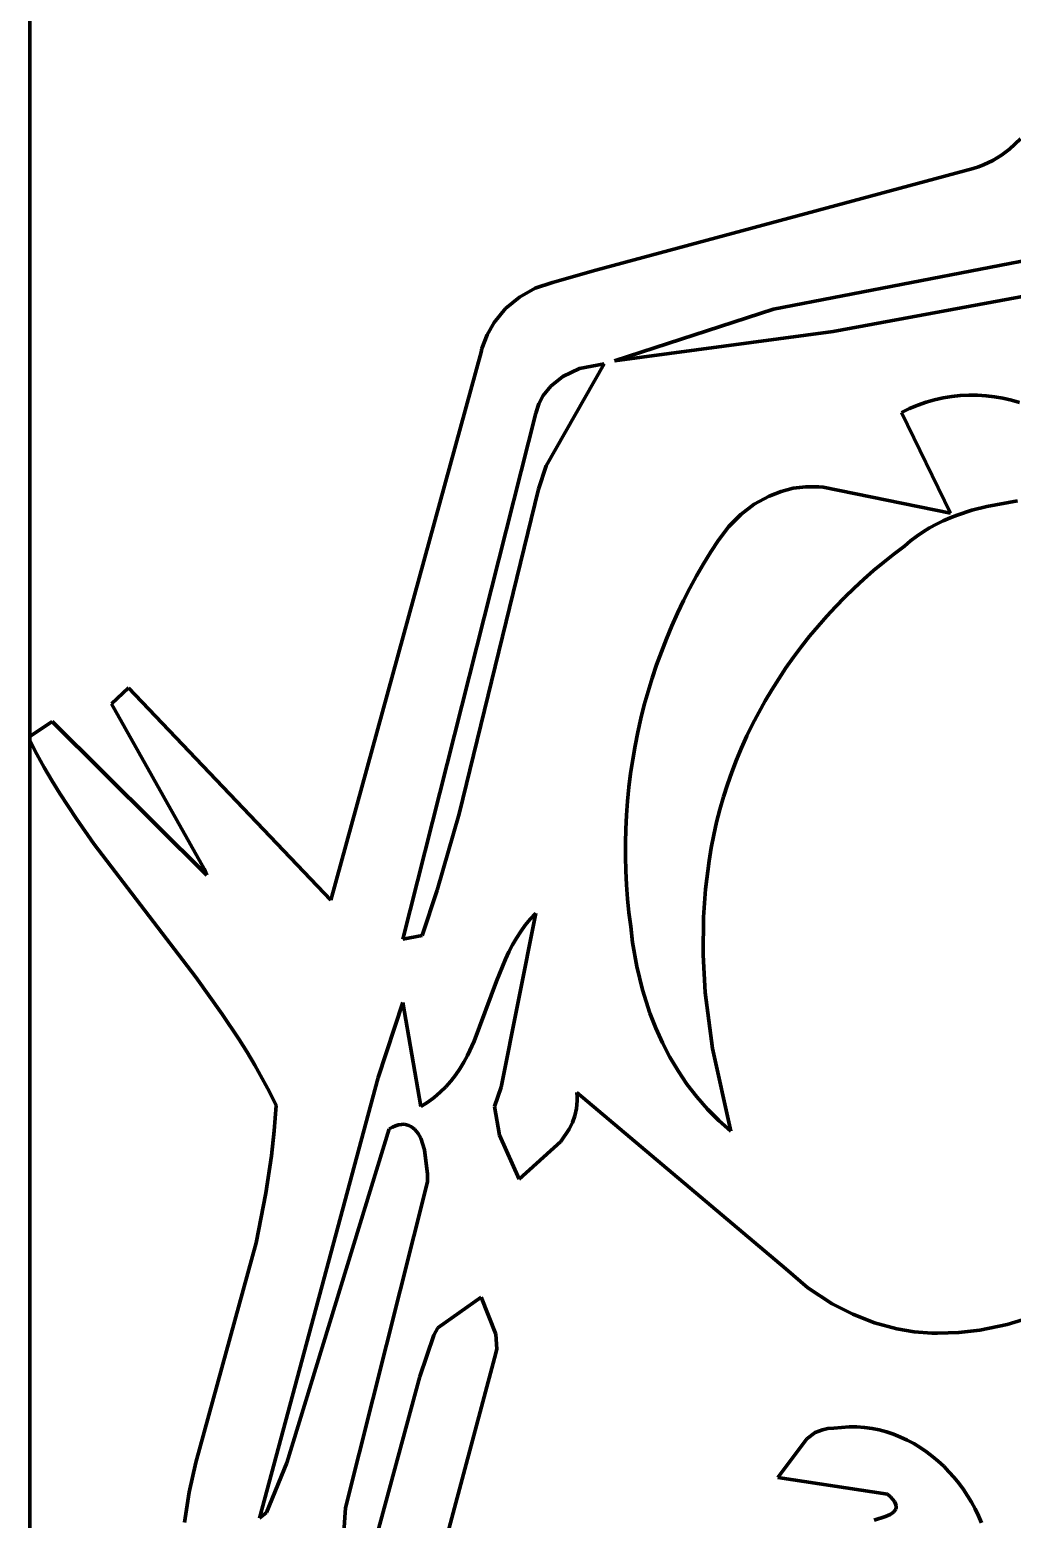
# Model space of a CAD drawing. Header units: millimetres. Extents: x 0 to 14, y 0 to 17.6.
# Drawn here: x 0 to 1.067, y 14.313 to 15.932 of the extents above; entities that cross this region are included whole.
import ezdxf

# ---------------------------------------------------------------- set-up
doc = ezdxf.new("R2010")
doc.units = ezdxf.units.MM
doc.layers.add('color#010506ff', color=7, linetype='CONTINUOUS', lineweight=100)
doc.layers.add('color#ffffffff', color=7, linetype='CONTINUOUS', lineweight=100)

msp = doc.modelspace()

# ---------------------------------------------------------------- linework, layer by layer
at = {"layer": 'color#010506ff'}
for p, q in [((1.0637, 15.8021), (1.0757, 15.8133)), ((1.6941, 15.7997), (0.8076, 15.6282)), ((1.055, 15.7956), (1.0637, 15.8021)), ((0.6146, 15.6708), (1.0244, 15.7811)), ((1.0244, 15.7811), (1.03, 15.7829)), ((1.03, 15.7829), (1.0354, 15.785)), ((1.0354, 15.785), (1.0456, 15.7898)), ((1.0456, 15.7898), (1.055, 15.7956)), ((0.8723, 15.604), (1.5855, 15.7361)), ((0.5675, 15.6574), (0.6146, 15.6708)), ((0.5316, 15.6414), (0.5487, 15.651)), ((0.5487, 15.651), (0.5675, 15.6574)), ((0.5165, 15.6289), (0.5316, 15.6414)), ((0.5041, 15.6139), (0.5165, 15.6289)), ((0.8076, 15.6282), (0.6348, 15.5723)), ((0.4964, 15.6003), (0.5041, 15.6139)), ((0.6348, 15.5723), (0.8723, 15.604)), ((0.4909, 15.5854), (0.4964, 15.6003)), ((0.3268, 14.9861), (0.49, 15.5814)), ((0.49, 15.5814), (0.4909, 15.5854)), ((0.5605, 15.458), (0.6237, 15.5689)), ((0.5787, 15.5551), (0.5658, 15.5447)), ((0.5969, 15.5638), (0.5787, 15.5551)), ((0.6237, 15.5689), (0.5969, 15.5638)), ((0.5658, 15.5447), (0.5575, 15.5343)), ((0.5528, 15.5253), (0.5494, 15.5152)), ((0.5575, 15.5343), (0.5528, 15.5253)), ((0.9641, 15.524), (0.9552, 15.5203)), ((0.9732, 15.5272), (0.9641, 15.524)), ((0.9823, 15.5298), (0.9732, 15.5272)), ((0.9916, 15.5319), (0.9823, 15.5298)), ((1.0009, 15.5334), (0.9916, 15.5319)), ((1.0102, 15.5344), (1.0009, 15.5334)), ((1.0195, 15.5348), (1.0102, 15.5344)), ((1.0289, 15.5348), (1.0195, 15.5348)), ((1.0382, 15.5342), (1.0289, 15.5348)), ((1.0474, 15.5331), (1.0382, 15.5342)), ((1.0566, 15.5315), (1.0474, 15.5331)), ((1.0657, 15.5295), (1.0566, 15.5315)), ((1.0747, 15.527), (1.0657, 15.5295)), ((0.5494, 15.5152), (0.4051, 14.9438)), ((0.9552, 15.5203), (0.9464, 15.5159)), ((0.9464, 15.5159), (0.9997, 15.4065)), ((0.5524, 15.4325), (0.5605, 15.458)), ((0.4661, 15.0799), (0.5524, 15.4325)), ((0.8027, 15.4252), (0.7866, 15.4163)), ((0.8156, 15.4302), (0.8027, 15.4252)), ((0.8289, 15.4336), (0.8156, 15.4302)), ((0.8426, 15.4353), (0.8289, 15.4336)), ((0.8566, 15.4352), (0.8426, 15.4353)), ((0.8612, 15.4347), (0.8566, 15.4352)), ((0.9997, 15.4065), (0.8612, 15.4347)), ((0.7866, 15.4163), (0.7719, 15.4051)), ((1.007, 15.4046), (1.0228, 15.4097)), ((1.0228, 15.4097), (1.039, 15.4138)), ((1.039, 15.4138), (1.0722, 15.42)), ((0.7589, 15.392), (0.7478, 15.3772)), ((0.7719, 15.4051), (0.7589, 15.392)), ((0.977, 15.3908), (0.9843, 15.3948)), ((0.9843, 15.3948), (0.9917, 15.3984)), ((0.9917, 15.3984), (0.9993, 15.4017)), ((0.9993, 15.4017), (1.007, 15.4046)), ((0.7478, 15.3772), (0.7395, 15.3645)), ((0.9496, 15.3707), (0.9562, 15.3764)), ((0.9562, 15.3764), (0.9629, 15.3816)), ((0.9629, 15.3816), (0.9699, 15.3864)), ((0.9699, 15.3864), (0.977, 15.3908)), ((0.7395, 15.3645), (0.7315, 15.3516)), ((0.9271, 15.3533), (0.9382, 15.3622)), ((0.9382, 15.3622), (0.9496, 15.3707)), ((0.7315, 15.3516), (0.7239, 15.3384)), ((0.9054, 15.3348), (0.9161, 15.3442)), ((0.9161, 15.3442), (0.9271, 15.3533)), ((0.7239, 15.3384), (0.7167, 15.3251)), ((0.895, 15.3251), (0.9054, 15.3348)), ((0.7098, 15.3116), (0.7032, 15.2979)), ((0.7167, 15.3251), (0.7098, 15.3116)), ((0.8748, 15.3049), (0.8848, 15.3152)), ((0.8848, 15.3152), (0.895, 15.3251)), ((0.7032, 15.2979), (0.697, 15.2841)), ((0.8558, 15.2838), (0.8652, 15.2945)), ((0.8652, 15.2945), (0.8748, 15.3049)), ((0.697, 15.2841), (0.6912, 15.2701)), ((0.8466, 15.2728), (0.8558, 15.2838)), ((0.6912, 15.2701), (0.6857, 15.256)), ((0.8378, 15.2616), (0.8466, 15.2728)), ((0.6857, 15.256), (0.6805, 15.2417)), ((0.821, 15.2386), (0.8293, 15.2502)), ((0.8293, 15.2502), (0.8378, 15.2616)), ((0.6805, 15.2417), (0.6757, 15.2273)), ((0.8131, 15.2267), (0.821, 15.2386)), ((0.0888, 15.1994), (0.1072, 15.2168)), ((0.1072, 15.2168), (0.3268, 14.9861)), ((0.6757, 15.2273), (0.6713, 15.2128)), ((0.7983, 15.2025), (0.8055, 15.2147)), ((0.8055, 15.2147), (0.8131, 15.2267)), ((0.1892, 15.0201), (0.0888, 15.1994)), ((0.6672, 15.1982), (0.6635, 15.1835)), ((0.6713, 15.2128), (0.6672, 15.1982)), ((0.7914, 15.19), (0.7983, 15.2025)), ((0.6635, 15.1835), (0.6602, 15.1687)), ((0.7848, 15.1774), (0.7914, 15.19)), ((0, 15.1638), (0.0241, 15.1802)), ((0.0241, 15.1802), (0.1923, 15.0134)), ((0.6602, 15.1687), (0.6572, 15.1538)), ((0.7786, 15.1646), (0.7848, 15.1774)), ((0, 15.1595), (0, 15.1638)), ((0.0076, 15.1448), (0, 15.1595)), ((0.6572, 15.1538), (0.6546, 15.1388)), ((0.7672, 15.1386), (0.7727, 15.1517)), ((0.7727, 15.1517), (0.7786, 15.1646)), ((0.0156, 15.1303), (0.0076, 15.1448)), ((0.6546, 15.1388), (0.6523, 15.1238)), ((0.7621, 15.1253), (0.7672, 15.1386)), ((0.0239, 15.1161), (0.0156, 15.1303)), ((0.6523, 15.1238), (0.6505, 15.1088)), ((0.7574, 15.1119), (0.7621, 15.1253)), ((0.0325, 15.102), (0.0239, 15.1161)), ((0.0506, 15.0744), (0.0325, 15.102)), ((0.6505, 15.1088), (0.649, 15.0937)), ((0.7531, 15.0983), (0.7574, 15.1119)), ((0.649, 15.0937), (0.6478, 15.0785)), ((0.7456, 15.0709), (0.7491, 15.0847)), ((0.7491, 15.0847), (0.7531, 15.0983)), ((0.0695, 15.0474), (0.0506, 15.0744)), ((0.4422, 14.9969), (0.4661, 15.0799)), ((0.6478, 15.0785), (0.6471, 15.0634)), ((0.7425, 15.0569), (0.7456, 15.0709)), ((0.6471, 15.0634), (0.6467, 15.0482)), ((0.7398, 15.0429), (0.7425, 15.0569)), ((0.1802, 14.9025), (0.0695, 15.0474)), ((0.6467, 15.0482), (0.6467, 15.033)), ((0.7376, 15.0288), (0.7398, 15.0429)), ((0.1923, 15.0134), (0.1892, 15.0201)), ((0.6467, 15.033), (0.6471, 15.0179)), ((0.7335, 14.9982), (0.7376, 15.0288)), ((0.6471, 15.0179), (0.6478, 15.0027)), ((0.426, 14.9476), (0.4422, 14.9969)), ((0.6478, 15.0027), (0.649, 14.9876)), ((0.649, 14.9876), (0.6505, 14.9725)), ((0.7313, 14.9676), (0.7335, 14.9982)), ((0.5119, 14.7829), (0.5493, 14.9718)), ((0.5493, 14.9718), (0.5434, 14.9655)), ((0.6505, 14.9725), (0.6524, 14.9574)), ((0.538, 14.9589), (0.533, 14.952)), ((0.5434, 14.9655), (0.538, 14.9589)), ((0.6524, 14.9574), (0.6544, 14.94)), ((0.731, 14.9267), (0.7313, 14.9676)), ((0.4051, 14.9438), (0.426, 14.9476)), ((0.5284, 14.9449), (0.5242, 14.9375)), ((0.533, 14.952), (0.5284, 14.9449)), ((0.6544, 14.94), (0.6589, 14.9141)), ((0.5165, 14.9221), (0.5066, 14.898)), ((0.5202, 14.9299), (0.5165, 14.9221)), ((0.5242, 14.9375), (0.5202, 14.9299)), ((0.7333, 14.8858), (0.731, 14.9267)), ((0.6589, 14.9141), (0.6651, 14.8885)), ((0.209, 14.8623), (0.1802, 14.9025)), ((0.5066, 14.898), (0.4824, 14.8327)), ((0.405, 14.875), (0.3784, 14.7932)), ((0.4246, 14.762), (0.405, 14.875)), ((0.6651, 14.8885), (0.6732, 14.8634)), ((0.7413, 14.8249), (0.7333, 14.8858)), ((0.2272, 14.8348), (0.209, 14.8623)), ((0.6732, 14.8634), (0.6796, 14.8471)), ((0.6796, 14.8471), (0.6868, 14.8311)), ((0.2359, 14.8208), (0.2272, 14.8348)), ((0.4824, 14.8327), (0.4751, 14.8174)), ((0.6868, 14.8311), (0.6949, 14.8156)), ((0.2443, 14.8066), (0.2359, 14.8208)), ((0.4711, 14.81), (0.4668, 14.8029)), ((0.4751, 14.8174), (0.4711, 14.81)), ((0.6949, 14.8156), (0.7038, 14.8006)), ((0.7613, 14.7349), (0.7413, 14.8249)), ((0.2524, 14.7923), (0.2443, 14.8066)), ((0.3784, 14.7932), (0.2495, 14.3145)), ((0.4621, 14.796), (0.4571, 14.7895)), ((0.4668, 14.8029), (0.4621, 14.796)), ((0.7038, 14.8006), (0.7135, 14.7862)), ((0.2601, 14.7777), (0.2524, 14.7923)), ((0.2674, 14.7628), (0.2601, 14.7777)), ((0.4456, 14.7773), (0.4392, 14.7718)), ((0.4516, 14.7832), (0.4456, 14.7773)), ((0.4571, 14.7895), (0.4516, 14.7832)), ((0.5045, 14.7619), (0.5119, 14.7829)), ((0.8207, 14.5853), (0.5938, 14.7769)), ((0.5938, 14.7769), (0.5942, 14.7724)), ((0.7135, 14.7862), (0.7242, 14.7723)), ((0.2653, 14.7355), (0.2674, 14.7628)), ((0.4322, 14.7667), (0.4246, 14.762)), ((0.4392, 14.7718), (0.4322, 14.7667)), ((0.5101, 14.7307), (0.5045, 14.7619)), ((0.5942, 14.768), (0.5935, 14.7597)), ((0.5942, 14.7724), (0.5942, 14.768)), ((0.7242, 14.7723), (0.7357, 14.7591)), ((0.5892, 14.7443), (0.5857, 14.7372)), ((0.5918, 14.7517), (0.5892, 14.7443)), ((0.5935, 14.7597), (0.5918, 14.7517)), ((0.7357, 14.7591), (0.748, 14.7466)), ((0.748, 14.7466), (0.7613, 14.7349)), ((0.2624, 14.7083), (0.2653, 14.7355)), ((0.2792, 14.3746), (0.39, 14.7375)), ((0.39, 14.7375), (0.3937, 14.7395)), ((0.3937, 14.7395), (0.3971, 14.741)), ((0.3971, 14.741), (0.4004, 14.7419)), ((0.4004, 14.7419), (0.4035, 14.7424)), ((0.4035, 14.7424), (0.4063, 14.7425)), ((0.4063, 14.7425), (0.409, 14.7421)), ((0.409, 14.7421), (0.4115, 14.7413)), ((0.4115, 14.7413), (0.4138, 14.7402)), ((0.4138, 14.7402), (0.416, 14.7388)), ((0.416, 14.7388), (0.418, 14.737)), ((0.418, 14.737), (0.4215, 14.7326)), ((0.4215, 14.7326), (0.4244, 14.7273)), ((0.5314, 14.6828), (0.5101, 14.7307)), ((0.5857, 14.7372), (0.5767, 14.724)), ((0.4244, 14.7273), (0.4286, 14.7148)), ((0.4286, 14.7148), (0.4318, 14.6883)), ((0.5767, 14.724), (0.5314, 14.6828)), ((0.2563, 14.6677), (0.2624, 14.7083)), ((0.4317, 14.6801), (0.3429, 14.3257)), ((0.4318, 14.6883), (0.4317, 14.6801)), ((0.2456, 14.6139), (0.2563, 14.6677)), ((0.1804, 14.3751), (0.2456, 14.6139)), ((0.8448, 14.565), (0.8207, 14.5853)), ((0.4431, 14.5215), (0.4899, 14.5547)), ((0.4899, 14.5547), (0.5059, 14.5144)), ((0.8712, 14.5476), (0.8448, 14.565)), ((0.8937, 14.5361), (0.8712, 14.5476)), ((0.9172, 14.5269), (0.8937, 14.5361)), ((1.0979, 14.5363), (1.0613, 14.5251)), ((0.4385, 14.5135), (0.4431, 14.5215)), ((0.9415, 14.5203), (0.9172, 14.5269)), ((0.9602, 14.5171), (0.9415, 14.5203)), ((1.0314, 14.519), (1.0086, 14.5163)), ((1.0613, 14.5251), (1.0314, 14.519)), ((0.4233, 14.4686), (0.4385, 14.5135)), ((0.5059, 14.5144), (0.5071, 14.498)), ((0.9792, 14.5155), (0.9602, 14.5171)), ((0.9855, 14.5154), (0.9792, 14.5155)), ((1.0086, 14.5163), (0.9855, 14.5154)), ((0.5046, 14.4884), (0.4412, 14.2509)), ((0.5071, 14.498), (0.5046, 14.4884)), ((0.3764, 14.2946), (0.4233, 14.4686)), ((0.8437, 14.4009), (0.8528, 14.4075)), ((0.8528, 14.4075), (0.8607, 14.4107)), ((0.8607, 14.4107), (0.8665, 14.4119)), ((0.8665, 14.4119), (0.8728, 14.4122)), ((0.8728, 14.4122), (0.8813, 14.4132)), ((0.8813, 14.4132), (0.8897, 14.4137)), ((0.8897, 14.4137), (0.8981, 14.4137)), ((0.8981, 14.4137), (0.9063, 14.4131)), ((0.9063, 14.4131), (0.9144, 14.412)), ((0.9144, 14.412), (0.9223, 14.4104)), ((0.9223, 14.4104), (0.9302, 14.4083)), ((0.9302, 14.4083), (0.9378, 14.4057)), ((0.9378, 14.4057), (0.9454, 14.4027)), ((0.8121, 14.3586), (0.8437, 14.4009)), ((0.9454, 14.4027), (0.9527, 14.3993)), ((0.9527, 14.3993), (0.9598, 14.3955)), ((0.9598, 14.3955), (0.9668, 14.3913)), ((0.9668, 14.3913), (0.9735, 14.3867)), ((0.1731, 14.3428), (0.1804, 14.3751)), ((0.2569, 14.3207), (0.2792, 14.3746)), ((0.9735, 14.3867), (0.98, 14.3817)), ((0.98, 14.3817), (0.9862, 14.3765)), ((0.9862, 14.3765), (0.9923, 14.3709)), ((0.9314, 14.3406), (0.8121, 14.3586)), ((0.9923, 14.3709), (0.998, 14.365)), ((0.998, 14.365), (1.0035, 14.3588)), ((1.0035, 14.3588), (1.0087, 14.3524)), ((0.1681, 14.3097), (0.1731, 14.3428)), ((0.9345, 14.3377), (0.9314, 14.3406)), ((1.0087, 14.3524), (1.0136, 14.3458)), ((1.0136, 14.3458), (1.0182, 14.3389)), ((0.3429, 14.3257), (0.3376, 14.2499)), ((0.9369, 14.335), (0.9345, 14.3377)), ((0.9387, 14.3325), (0.9369, 14.335)), ((0.9399, 14.3302), (0.9387, 14.3325)), ((0.9392, 14.3227), (0.9401, 14.3244)), ((0.9405, 14.3281), (0.9399, 14.3302)), ((0.9401, 14.3244), (0.9405, 14.3262)), ((0.9405, 14.3262), (0.9405, 14.3281)), ((1.0182, 14.3389), (1.0224, 14.3318)), ((1.0224, 14.3318), (1.0264, 14.3245)), ((1.0264, 14.3245), (1.03, 14.3171)), ((0.2495, 14.3145), (0.2569, 14.3207)), ((0.9167, 14.3123), (0.9291, 14.3162)), ((0.9291, 14.3162), (0.9341, 14.3185)), ((0.9341, 14.3185), (0.9362, 14.3198)), ((0.9362, 14.3198), (0.9379, 14.3212)), ((0.9379, 14.3212), (0.9392, 14.3227)), ((1.03, 14.3171), (1.0332, 14.3095))]:
    msp.add_line(p, q, dxfattribs=at)
at = {"layer": 'color#ffffffff'}
for p, q in [((0, 15.1638), (0, 17.5556)), ((1.0757, 15.8133), (1.0637, 15.8021)), ((0.8076, 15.6282), (1.6941, 15.7997)), ((1.0637, 15.8021), (1.055, 15.7956)), ((1.0244, 15.7811), (0.6146, 15.6708)), ((1.03, 15.7829), (1.0244, 15.7811)), ((1.0354, 15.785), (1.03, 15.7829)), ((1.0456, 15.7898), (1.0354, 15.785)), ((1.055, 15.7956), (1.0456, 15.7898)), ((1.5855, 15.7361), (0.8723, 15.604)), ((0.6146, 15.6708), (0.5675, 15.6574)), ((0.5487, 15.651), (0.5316, 15.6414)), ((0.5675, 15.6574), (0.5487, 15.651)), ((0.5316, 15.6414), (0.5165, 15.6289)), ((0.5165, 15.6289), (0.5041, 15.6139)), ((0.6348, 15.5723), (0.8076, 15.6282)), ((0.5041, 15.6139), (0.4964, 15.6003)), ((0.8723, 15.604), (0.6348, 15.5723)), ((0.4964, 15.6003), (0.4909, 15.5854)), ((0.49, 15.5814), (0.3268, 14.9861)), ((0.4909, 15.5854), (0.49, 15.5814)), ((0.6237, 15.5689), (0.5605, 15.458)), ((0.5658, 15.5447), (0.5787, 15.5551)), ((0.5787, 15.5551), (0.5969, 15.5638)), ((0.5969, 15.5638), (0.6237, 15.5689)), ((0.5575, 15.5343), (0.5658, 15.5447)), ((0.5494, 15.5152), (0.5528, 15.5253)), ((0.5528, 15.5253), (0.5575, 15.5343)), ((0.9552, 15.5203), (0.9641, 15.524)), ((0.9641, 15.524), (0.9732, 15.5272)), ((0.9732, 15.5272), (0.9823, 15.5298)), ((0.9823, 15.5298), (0.9916, 15.5319)), ((0.9916, 15.5319), (1.0009, 15.5334)), ((1.0009, 15.5334), (1.0102, 15.5344)), ((1.0102, 15.5344), (1.0195, 15.5348)), ((1.0195, 15.5348), (1.0289, 15.5348)), ((1.0289, 15.5348), (1.0382, 15.5342)), ((1.0382, 15.5342), (1.0474, 15.5331)), ((1.0474, 15.5331), (1.0566, 15.5315)), ((1.0566, 15.5315), (1.0657, 15.5295)), ((1.0657, 15.5295), (1.0747, 15.527)), ((0.4051, 14.9438), (0.5494, 15.5152)), ((0.9464, 15.5159), (0.9552, 15.5203)), ((0.9997, 15.4065), (0.9464, 15.5159)), ((0.5605, 15.458), (0.5524, 15.4325)), ((0.5524, 15.4325), (0.4661, 15.0799)), ((0.7866, 15.4163), (0.8027, 15.4252)), ((0.8027, 15.4252), (0.8156, 15.4302)), ((0.8156, 15.4302), (0.8289, 15.4336)), ((0.8289, 15.4336), (0.8426, 15.4353)), ((0.8426, 15.4353), (0.8566, 15.4352)), ((0.8566, 15.4352), (0.8612, 15.4347)), ((0.8612, 15.4347), (0.9997, 15.4065)), ((0.7719, 15.4051), (0.7866, 15.4163)), ((1.0228, 15.4097), (1.007, 15.4046)), ((1.039, 15.4138), (1.0228, 15.4097)), ((1.0722, 15.42), (1.039, 15.4138)), ((0.7478, 15.3772), (0.7589, 15.392)), ((0.7589, 15.392), (0.7719, 15.4051)), ((0.9843, 15.3948), (0.977, 15.3908)), ((0.9917, 15.3984), (0.9843, 15.3948)), ((0.9993, 15.4017), (0.9917, 15.3984)), ((1.007, 15.4046), (0.9993, 15.4017)), ((0.7395, 15.3645), (0.7478, 15.3772)), ((0.9562, 15.3764), (0.9496, 15.3707)), ((0.9629, 15.3816), (0.9562, 15.3764)), ((0.9699, 15.3864), (0.9629, 15.3816)), ((0.977, 15.3908), (0.9699, 15.3864)), ((0.7315, 15.3516), (0.7395, 15.3645)), ((0.9382, 15.3622), (0.9271, 15.3533)), ((0.9496, 15.3707), (0.9382, 15.3622)), ((0.7239, 15.3384), (0.7315, 15.3516)), ((0.9161, 15.3442), (0.9054, 15.3348)), ((0.9271, 15.3533), (0.9161, 15.3442)), ((0.7167, 15.3251), (0.7239, 15.3384)), ((0.9054, 15.3348), (0.895, 15.3251)), ((0.7032, 15.2979), (0.7098, 15.3116)), ((0.7098, 15.3116), (0.7167, 15.3251)), ((0.8848, 15.3152), (0.8748, 15.3049)), ((0.895, 15.3251), (0.8848, 15.3152)), ((0.697, 15.2841), (0.7032, 15.2979)), ((0.8652, 15.2945), (0.8558, 15.2838)), ((0.8748, 15.3049), (0.8652, 15.2945)), ((0.6912, 15.2701), (0.697, 15.2841)), ((0.8558, 15.2838), (0.8466, 15.2728)), ((0.6857, 15.256), (0.6912, 15.2701)), ((0.8466, 15.2728), (0.8378, 15.2616)), ((0.6805, 15.2417), (0.6857, 15.256)), ((0.8293, 15.2502), (0.821, 15.2386)), ((0.8378, 15.2616), (0.8293, 15.2502)), ((0.6757, 15.2273), (0.6805, 15.2417)), ((0.821, 15.2386), (0.8131, 15.2267)), ((0.1072, 15.2168), (0.0888, 15.1994)), ((0.3268, 14.9861), (0.1072, 15.2168)), ((0.6713, 15.2128), (0.6757, 15.2273)), ((0.8055, 15.2147), (0.7983, 15.2025)), ((0.8131, 15.2267), (0.8055, 15.2147)), ((0.0888, 15.1994), (0.1892, 15.0201)), ((0.6635, 15.1835), (0.6672, 15.1982)), ((0.6672, 15.1982), (0.6713, 15.2128)), ((0.7983, 15.2025), (0.7914, 15.19)), ((0.6602, 15.1687), (0.6635, 15.1835)), ((0.7914, 15.19), (0.7848, 15.1774)), ((0.0241, 15.1802), (0, 15.1638)), ((0.1923, 15.0134), (0.0241, 15.1802)), ((0.6572, 15.1538), (0.6602, 15.1687)), ((0.7848, 15.1774), (0.7786, 15.1646)), ((0, 15.1595), (0.0076, 15.1448)), ((0, 0), (0, 15.1595)), ((0.6546, 15.1388), (0.6572, 15.1538)), ((0.7727, 15.1517), (0.7672, 15.1386)), ((0.7786, 15.1646), (0.7727, 15.1517)), ((0.0076, 15.1448), (0.0156, 15.1303)), ((0.6523, 15.1238), (0.6546, 15.1388)), ((0.7672, 15.1386), (0.7621, 15.1253)), ((0.0156, 15.1303), (0.0239, 15.1161)), ((0.6505, 15.1088), (0.6523, 15.1238)), ((0.7621, 15.1253), (0.7574, 15.1119)), ((0.0239, 15.1161), (0.0325, 15.102)), ((0.0325, 15.102), (0.0506, 15.0744)), ((0.649, 15.0937), (0.6505, 15.1088)), ((0.7574, 15.1119), (0.7531, 15.0983)), ((0.6478, 15.0785), (0.649, 15.0937)), ((0.7491, 15.0847), (0.7456, 15.0709)), ((0.7531, 15.0983), (0.7491, 15.0847)), ((0.0506, 15.0744), (0.0695, 15.0474)), ((0.4661, 15.0799), (0.4422, 14.9969)), ((0.6471, 15.0634), (0.6478, 15.0785)), ((0.7456, 15.0709), (0.7425, 15.0569)), ((0.6467, 15.0482), (0.6471, 15.0634)), ((0.7425, 15.0569), (0.7398, 15.0429)), ((0.0695, 15.0474), (0.1802, 14.9025)), ((0.6467, 15.033), (0.6467, 15.0482)), ((0.7398, 15.0429), (0.7376, 15.0288)), ((0.1892, 15.0201), (0.1923, 15.0134)), ((0.6471, 15.0179), (0.6467, 15.033)), ((0.7376, 15.0288), (0.7335, 14.9982)), ((0.6478, 15.0027), (0.6471, 15.0179)), ((0.4422, 14.9969), (0.426, 14.9476)), ((0.649, 14.9876), (0.6478, 15.0027)), ((0.6505, 14.9725), (0.649, 14.9876)), ((0.7335, 14.9982), (0.7313, 14.9676)), ((0.5493, 14.9718), (0.5119, 14.7829)), ((0.5434, 14.9655), (0.5493, 14.9718)), ((0.6524, 14.9574), (0.6505, 14.9725)), ((0.533, 14.952), (0.538, 14.9589)), ((0.538, 14.9589), (0.5434, 14.9655)), ((0.6544, 14.94), (0.6524, 14.9574)), ((0.7313, 14.9676), (0.731, 14.9267)), ((0.426, 14.9476), (0.4051, 14.9438)), ((0.5242, 14.9375), (0.5284, 14.9449)), ((0.5284, 14.9449), (0.533, 14.952)), ((0.6589, 14.9141), (0.6544, 14.94)), ((0.5066, 14.898), (0.5165, 14.9221)), ((0.5165, 14.9221), (0.5202, 14.9299)), ((0.5202, 14.9299), (0.5242, 14.9375)), ((0.731, 14.9267), (0.7333, 14.8858)), ((0.6651, 14.8885), (0.6589, 14.9141)), ((0.1802, 14.9025), (0.209, 14.8623)), ((0.4824, 14.8327), (0.5066, 14.898)), ((0.3784, 14.7932), (0.405, 14.875)), ((0.405, 14.875), (0.4246, 14.762)), ((0.6732, 14.8634), (0.6651, 14.8885)), ((0.7333, 14.8858), (0.7413, 14.8249)), ((0.209, 14.8623), (0.2272, 14.8348)), ((0.6796, 14.8471), (0.6732, 14.8634)), ((0.6868, 14.8311), (0.6796, 14.8471)), ((0.2272, 14.8348), (0.2359, 14.8208)), ((0.4751, 14.8174), (0.4824, 14.8327)), ((0.6949, 14.8156), (0.6868, 14.8311)), ((0.2359, 14.8208), (0.2443, 14.8066)), ((0.4668, 14.8029), (0.4711, 14.81)), ((0.4711, 14.81), (0.4751, 14.8174)), ((0.7038, 14.8006), (0.6949, 14.8156)), ((0.7413, 14.8249), (0.7613, 14.7349)), ((0.2443, 14.8066), (0.2524, 14.7923)), ((0.2495, 14.3145), (0.3784, 14.7932)), ((0.4571, 14.7895), (0.4621, 14.796)), ((0.4621, 14.796), (0.4668, 14.8029)), ((0.7135, 14.7862), (0.7038, 14.8006)), ((0.2524, 14.7923), (0.2601, 14.7777)), ((0.2601, 14.7777), (0.2674, 14.7628)), ((0.4392, 14.7718), (0.4456, 14.7773)), ((0.4456, 14.7773), (0.4516, 14.7832)), ((0.4516, 14.7832), (0.4571, 14.7895)), ((0.5119, 14.7829), (0.5045, 14.7619)), ((0.5942, 14.7724), (0.5938, 14.7769)), ((0.5938, 14.7769), (0.8207, 14.5853)), ((0.7242, 14.7723), (0.7135, 14.7862)), ((0.2674, 14.7628), (0.2653, 14.7355)), ((0.4246, 14.762), (0.4322, 14.7667)), ((0.4322, 14.7667), (0.4392, 14.7718)), ((0.5045, 14.7619), (0.5101, 14.7307)), ((0.5935, 14.7597), (0.5942, 14.768)), ((0.5942, 14.768), (0.5942, 14.7724)), ((0.7357, 14.7591), (0.7242, 14.7723)), ((0.5857, 14.7372), (0.5892, 14.7443)), ((0.5892, 14.7443), (0.5918, 14.7517)), ((0.5918, 14.7517), (0.5935, 14.7597)), ((0.748, 14.7466), (0.7357, 14.7591)), ((0.7613, 14.7349), (0.748, 14.7466)), ((0.2653, 14.7355), (0.2624, 14.7083)), ((0.39, 14.7375), (0.2792, 14.3746)), ((0.3937, 14.7395), (0.39, 14.7375)), ((0.3971, 14.741), (0.3937, 14.7395)), ((0.4004, 14.7419), (0.3971, 14.741)), ((0.4035, 14.7424), (0.4004, 14.7419)), ((0.4063, 14.7425), (0.4035, 14.7424)), ((0.409, 14.7421), (0.4063, 14.7425)), ((0.4115, 14.7413), (0.409, 14.7421)), ((0.4138, 14.7402), (0.4115, 14.7413)), ((0.416, 14.7388), (0.4138, 14.7402)), ((0.418, 14.737), (0.416, 14.7388)), ((0.4215, 14.7326), (0.418, 14.737)), ((0.4244, 14.7273), (0.4215, 14.7326)), ((0.5101, 14.7307), (0.5314, 14.6828)), ((0.5767, 14.724), (0.5857, 14.7372)), ((0.4286, 14.7148), (0.4244, 14.7273)), ((0.4318, 14.6883), (0.4286, 14.7148)), ((0.5314, 14.6828), (0.5767, 14.724)), ((0.2624, 14.7083), (0.2563, 14.6677)), ((0.3429, 14.3257), (0.4317, 14.6801)), ((0.4317, 14.6801), (0.4318, 14.6883)), ((0.2563, 14.6677), (0.2456, 14.6139)), ((0.2456, 14.6139), (0.1804, 14.3751)), ((0.8207, 14.5853), (0.8448, 14.565)), ((0.4899, 14.5547), (0.4431, 14.5215)), ((0.5059, 14.5144), (0.4899, 14.5547)), ((0.8448, 14.565), (0.8712, 14.5476)), ((0.8712, 14.5476), (0.8937, 14.5361)), ((0.8937, 14.5361), (0.9172, 14.5269)), ((1.0613, 14.5251), (1.0979, 14.5363)), ((0.4431, 14.5215), (0.4385, 14.5135)), ((0.9172, 14.5269), (0.9415, 14.5203)), ((0.9415, 14.5203), (0.9602, 14.5171)), ((1.0086, 14.5163), (1.0314, 14.519)), ((1.0314, 14.519), (1.0613, 14.5251)), ((0.4385, 14.5135), (0.4233, 14.4686)), ((0.5071, 14.498), (0.5059, 14.5144)), ((0.9602, 14.5171), (0.9792, 14.5155)), ((0.9792, 14.5155), (0.9855, 14.5154)), ((0.9855, 14.5154), (1.0086, 14.5163)), ((0.4412, 14.2509), (0.5046, 14.4884)), ((0.5046, 14.4884), (0.5071, 14.498)), ((0.4233, 14.4686), (0.3764, 14.2946)), ((0.8528, 14.4075), (0.8437, 14.4009)), ((0.8607, 14.4107), (0.8528, 14.4075)), ((0.8665, 14.4119), (0.8607, 14.4107)), ((0.8728, 14.4122), (0.8665, 14.4119)), ((0.8813, 14.4132), (0.8728, 14.4122)), ((0.8897, 14.4137), (0.8813, 14.4132)), ((0.8981, 14.4137), (0.8897, 14.4137)), ((0.9063, 14.4131), (0.8981, 14.4137)), ((0.9144, 14.412), (0.9063, 14.4131)), ((0.9223, 14.4104), (0.9144, 14.412)), ((0.9302, 14.4083), (0.9223, 14.4104)), ((0.9378, 14.4057), (0.9302, 14.4083)), ((0.9454, 14.4027), (0.9378, 14.4057)), ((0.8437, 14.4009), (0.8121, 14.3586)), ((0.9527, 14.3993), (0.9454, 14.4027)), ((0.9598, 14.3955), (0.9527, 14.3993)), ((0.9668, 14.3913), (0.9598, 14.3955)), ((0.9735, 14.3867), (0.9668, 14.3913)), ((0.1804, 14.3751), (0.1731, 14.3428)), ((0.2792, 14.3746), (0.2569, 14.3207)), ((0.98, 14.3817), (0.9735, 14.3867)), ((0.9862, 14.3765), (0.98, 14.3817)), ((0.9923, 14.3709), (0.9862, 14.3765)), ((0.8121, 14.3586), (0.9314, 14.3406)), ((0.998, 14.365), (0.9923, 14.3709)), ((1.0035, 14.3588), (0.998, 14.365)), ((1.0087, 14.3524), (1.0035, 14.3588)), ((0.1731, 14.3428), (0.1681, 14.3097)), ((0.9314, 14.3406), (0.9345, 14.3377)), ((1.0136, 14.3458), (1.0087, 14.3524)), ((1.0182, 14.3389), (1.0136, 14.3458)), ((0.3376, 14.2499), (0.3429, 14.3257)), ((0.9345, 14.3377), (0.9369, 14.335)), ((0.9369, 14.335), (0.9387, 14.3325)), ((0.9387, 14.3325), (0.9399, 14.3302)), ((0.9401, 14.3244), (0.9392, 14.3227)), ((0.9399, 14.3302), (0.9405, 14.3281)), ((0.9405, 14.3262), (0.9401, 14.3244)), ((0.9405, 14.3281), (0.9405, 14.3262)), ((1.0224, 14.3318), (1.0182, 14.3389)), ((1.0264, 14.3245), (1.0224, 14.3318)), ((1.03, 14.3171), (1.0264, 14.3245)), ((0.2569, 14.3207), (0.2495, 14.3145)), ((0.9291, 14.3162), (0.9167, 14.3123)), ((0.9341, 14.3185), (0.9291, 14.3162)), ((0.9362, 14.3198), (0.9341, 14.3185)), ((0.9379, 14.3212), (0.9362, 14.3198)), ((0.9392, 14.3227), (0.9379, 14.3212)), ((1.0332, 14.3095), (1.03, 14.3171))]:
    msp.add_line(p, q, dxfattribs=at)

doc.saveas('drawing.dxf')
